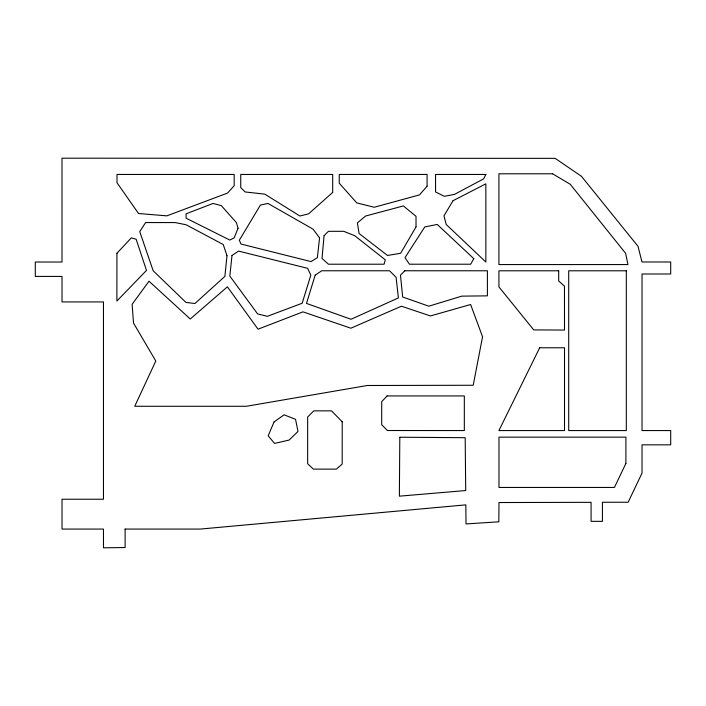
<?xml version="1.0" encoding="UTF-8"?>
<svg xmlns="http://www.w3.org/2000/svg" width="706" height="706" viewBox="0 0 706 706"><rect width="100%" height="100%" fill="white"/><g stroke="black" fill="none" stroke-linecap="round" stroke-linejoin="round"><path stroke-width="1.06" d="M138.526 213.512L166.828 215.859L227.623 193.047L234.18 185.669L234.18 174.453L117.002 174.453L116.993 182.722L138.526 213.512M116.931 253.277L116.887 301.03L146.495 270.407L136.134 239.237L131.307 237.878L116.931 253.277M125.121 529.068L125.112 547.529L103.5 547.812L103.464 529.068L62.022 529.068L62.022 499.23L103.464 499.23L103.464 301.939L62.013 301.939L62.013 276.417L35.3 276.417L35.3 262.023L62.013 262.023L62.004 158.188L555.163 158.347L581.47 176.323L637.995 246.288L641.983 261.988L670.7 261.988L670.7 273.99L642.028 273.99L642.028 430.563L670.7 430.563L670.7 444.833L642.028 444.833L642.028 473.091L628.146 502.24L602.421 502.266L602.421 521.355L591.072 521.328L591.072 502.328L498.974 502.54L498.833 521.796L466.013 523.94L465.828 504.852L200.363 529.068L125.121 529.068M342.225 421.8L342.181 464.063L336.462 469.111L313.393 469.111L307.648 463.727L307.648 416.999L313.782 410.857L331.52 410.857L342.225 421.8M399.808 437.226L399.375 496.168L465.704 490.546L465.192 437.702L399.808 437.226M324.08 235.689L322.015 258.431L328.449 264.212L384.09 264.212L385.308 259.834L354.694 235.689L343.76 231.312L328.449 231.312L324.08 235.689M226.997 255.731L224.879 276.39L194.935 303.501L185.987 302.442L153.176 270.769L139.753 231.63L145.604 222.566L175.141 222.566L186.075 224.755L223.246 244.523L226.997 255.731M232 255.457L229.812 276.081L257.584 313.879L267.318 316.332L302.168 303.245L310.816 275.146L307.604 268.324L238.557 251.089L232 255.457M319.562 237.878L317.373 257.646L311.019 261.591L241.02 244.047L239.325 240.216L260.426 205.075L267.98 203.452L313.005 229.123L319.562 237.878M482.551 336.78L473.214 385.264L367.341 385.494L246.447 406.268L134.74 406.268L155.797 361.022L133.522 323.074L132.119 304.312L149.01 281.209L190.258 318.997L227.403 286.839L258.043 329.19L302.989 311.858L350.864 328.211L401.423 306.21L430.439 315.953L470.62 304.515L482.551 336.78M315.185 275.146L306.492 303.421L351.041 319.262L398.387 297.923L396.101 277.326L389.544 270.769L321.751 270.769L315.185 275.146M238.054 228.206L234.18 237.878L229.812 240.058L186.075 218.189L186.075 213.821L213.044 203.443L221.313 205.631L236.369 222.566L238.054 228.206M274.043 421.967L268.174 435.796L274.546 443.421L289.204 440.032L297.994 431.401L295.54 419.329L284.077 414.81L274.043 421.967M625.904 463.392L614.432 487.449L498.974 487.449L498.974 437.155L625.904 437.155L625.904 463.392M539.684 347.767L498.93 430.563L564.509 430.563L564.509 347.776L539.684 347.767M485.852 174.453L483.672 178.83L454.496 194.388L444.303 196.321L435.558 191.953L435.558 174.453L485.852 174.453M473.814 258.661L470.69 264.212L409.454 264.212L404.997 257.646L424.765 226.944L437.252 224.446L473.814 258.661M416.019 226.944L400.62 253.277L387.497 255.457L359.072 233.501L357.395 222.893L365.629 216.01L403.382 205.94L416.019 216.301L416.019 226.944M453.049 200.698L443.968 215.833L446.218 224.49L485.852 262.023L485.852 183.825L453.049 200.698M427.077 186.207L419.461 194.9L374.233 207.255L356.742 202.887L339.242 183.207L339.242 174.453L427.077 174.453L427.077 186.207M387.091 395.934L381.699 401.679L381.699 424.747L387.47 430.519L464.327 430.563L464.327 395.934L387.091 395.934M404.847 270.769L400.478 275.146L402.667 297.014L428.824 306.192L461.786 296.141L487.396 295.858L487.396 270.769L404.847 270.769M332.685 192.438L308.628 213.821L299.882 216.01L264.803 194.141L245.114 191.953L240.746 187.575L240.746 174.453L332.685 174.453L332.685 192.438M552.586 173.791L498.93 173.791L498.93 264.565L627.961 264.565L625.604 253.295L570.272 184.301L552.586 173.791M558.684 270.795L498.93 270.795L498.93 286.901L533.71 329.896L564.509 330.055L564.465 286.133L558.684 281.014L558.684 270.795M626.31 270.795L568.709 270.795L568.709 430.563L626.31 430.563L626.31 270.795"/></g></svg>
